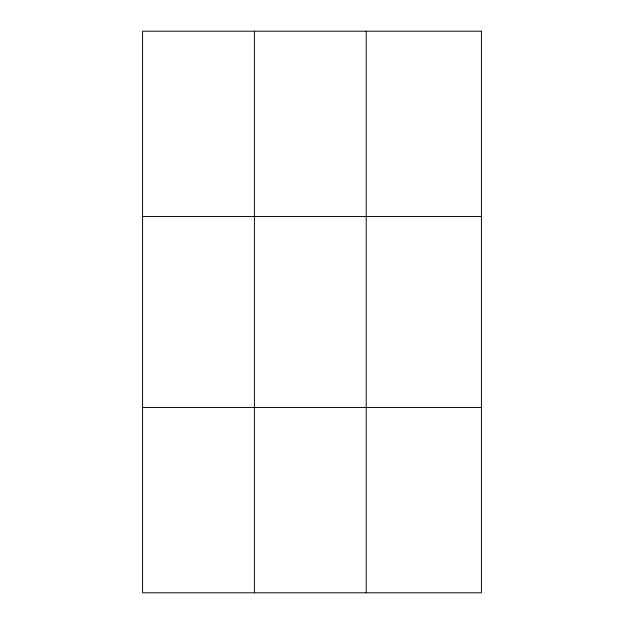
<?xml version="1.0" encoding="UTF-8"?>
<svg xmlns="http://www.w3.org/2000/svg" width="624" height="624" viewBox="0 0 624 624"><rect width="100%" height="100%" fill="white"/><g stroke="black" fill="none" stroke-linecap="round" stroke-linejoin="round"><path stroke-width="0.94" d="M254.397 592.8L254.397 31.2M366.218 592.8L366.218 31.2M142.568 216.528L481.432 216.528M142.568 407.472L481.432 407.472M481.432 31.2L481.432 592.8L142.568 592.8L142.568 31.2L481.432 31.2"/></g></svg>
